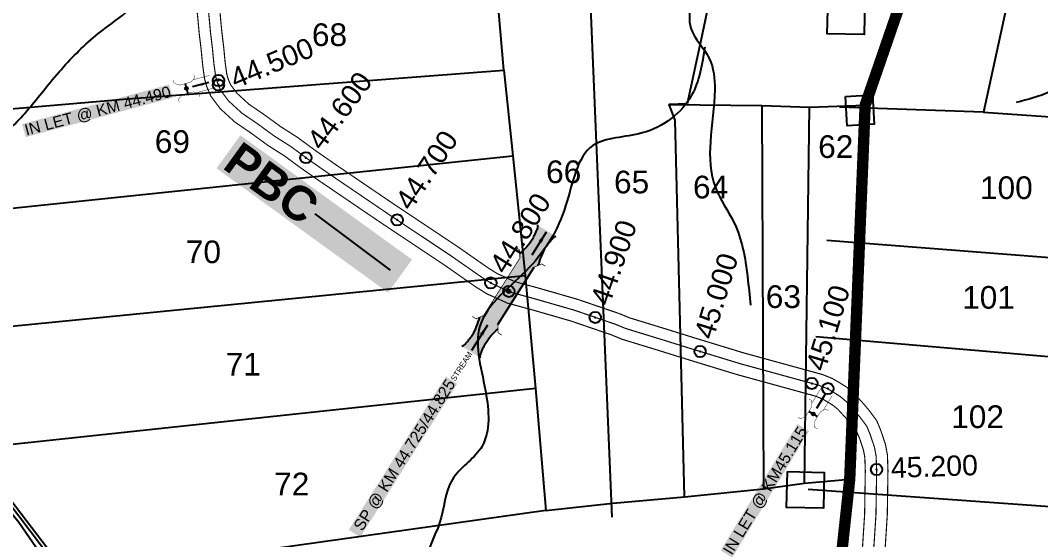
# Model space of a CAD drawing. Header units: inches. Extents: x 204181 to 273365, y 1587708 to 1600456.
# Drawn here: x 206651 to 207552, y 1595411 to 1595869 of the extents above; entities that cross this region are included whole.
import ezdxf
from ezdxf.enums import TextEntityAlignment as Align

# ---------------------------------------------------------------- set-up
doc = ezdxf.new("R2010")
doc.units = ezdxf.units.IN
doc.header["$LTSCALE"] = 15
doc.header["$MEASUREMENT"] = 0
doc.header["$PDMODE"] = 32
doc.header["$PDSIZE"] = 10
doc.linetypes.add('HIDDEN2', pattern=[0.1875, 0.125, -0.0625])
for name, color, linetype in [('BOUNDRY STONES', 240, 'Continuous'), ('CANAL1', 7, 'Continuous'), ('CSMark', 72, 'Continuous'), ('PAPER SIZE', 5, 'Continuous'), ('PLOT NOS', 7, 'Continuous'), ('PLOTS', 7, 'Continuous'), ('ROADS', 1, 'Continuous'), ('STREAM', 4, 'Continuous'), ('STREAMS', 4, 'Continuous'), ('STRUCTURE', 5, 'Continuous'), ('text2', 7, 'Continuous'), ('VILLAGE BOUNDARY STONES', 1, 'Continuous'), ('VILLAGE BOUNDRY', 5, 'Continuous')]:
    doc.layers.add(name, color=color, linetype=linetype)
doc.styles.get("Standard").update_dxf_attribs({"font": 'arial.ttf'})
doc.dimstyles.get("Standard").update_dxf_attribs({"dimtxt": 0.18, "dimasz": 0.18, "dimexe": 0.18, "dimexo": 0.0625, "dimgap": 0.09, "dimtad": 0, "dimtih": 1, "dimtoh": 1, "dimdec": 4, "dimzin": 0, "dimdsep": 46, "dimtxsty": 'Standard', "dimcen": 0.09, "dimadec": 0, "dimazin": 0, "dimtfac": 1, "dimtdec": 4, "dimtofl": 0, "dimtmove": 0, "dimatfit": 3, "dimfxl": 1, "dimtolj": 1, "dimtzin": 0, "dimarcsym": 0})

# ---------------------------------------------------------------- blocks, each defined once
blk = doc.blocks.new('OT')
at = {"layer": 'STRUCTURE', "color": 190}
for points, const_width in [([(769775.1632526309, 1706601.817433925), (769775.1632526309, 1706597.817433925), (769769.1632526309, 1706593.817433925), (769761.7677420232, 1706593.817433925), (769754.3722314156, 1706593.817433925), (769748.3722314156, 1706597.817433925), (769748.3722314156, 1706601.817433925)], 0.5), ([(769751.3722314156, 1706595.817433925), (769729.4096428133, 1706595.817433925)], 0.5), ([(769761.7677420232, 1706593.817433925), (769761.7677420232, 1706581.01748457)], 2.5), ([(769751.3722314156, 1706579.01748457), (769729.4096428133, 1706579.01748457)], 0.5), ([(769748.3722314156, 1706573.01748457), (769748.3722314156, 1706577.01748457), (769754.3722314156, 1706581.01748457), (769761.7677420232, 1706581.01748457), (769761.7677420232, 1706581.01748457), (769761.7677420232, 1706581.01748457), (769769.1632526309, 1706581.01748457), (769775.1632526309, 1706577.01748457), (769775.1632526309, 1706573.01748457)], 0.5)]:
    blk.add_lwpolyline(points, dxfattribs=dict(at, const_width=const_width))
at = {"layer": 'STRUCTURE', "color": 0}
blk.add_circle((769761.7677420232, 1706587.417459247), 1.872905908036046, dxfattribs=at)
blk.add_leader([(769732.5849464284, 1706587.417459247), (769753.838058634, 1706587.417459247)], dimstyle='Standard', override={"dimasz": 10, "dimgap": 0.09, "dimtad": 0}, dxfattribs=at)
blk = doc.blocks.new('SP')
at = {"layer": 'STRUCTURE'}
h = blk.add_hatch(dxfattribs=at)
h.set_pattern_fill('DASH', color=256, scale=8, style=0)
h.set_pattern_definition([(0, (0, 0), (1, 1), [1, -1])])
edge = h.paths.add_edge_path()
edge.add_spline(control_points=[(769825.6998846318, 1706742.149716115), (769825.2538849328, 1706741.843835173), (769823.8040903579, 1706740.84951941), (769820.9116115965, 1706740.271124796), (769817.0237254978, 1706739.724816793), (769811.4058651323, 1706738.909695662), (769803.9999883493, 1706739.727929385), (769798.3893081942, 1706740.999362314), (769795.6105873373, 1706741.629046613)], knot_values=[0, 0, 0, 0, 1.613557225511201, 5.245130249365884, 8.62497580946186, 13.47012412667009, 22.1902159530602, 30.74637742218671, 30.74637742218671, 30.74637742218671, 30.74637742218671], degree=3, periodic=0)
edge.add_line((769795.6105873375, 1706741.629046612), (769792.6105873379, 1706739.629046612))
edge.add_line((769792.6105873379, 1706739.629046612), (769732.6105873376, 1706739.629046612))
edge.add_line((769732.6105873376, 1706739.629046612), (769729.6105873374, 1706741.629046612))
edge.add_spline(control_points=[(769729.6105873374, 1706741.629046612), (769726.8509375289, 1706740.920438928), (769721.2787648587, 1706739.489647107), (769713.899210699, 1706738.460716713), (769708.2604048095, 1706739.11542709), (769704.3585304887, 1706739.550728751), (769701.4507450095, 1706740.04646792), (769699.9732063155, 1706740.999068337), (769699.5186717048, 1706741.292116404)], knot_values=[0, 0, 0, 0, 8.556161469055684, 17.27625329548356, 22.12140161274031, 25.50124717275726, 29.13282019658805, 30.74637742212953, 30.74637742212953, 30.74637742212953, 30.74637742212953], degree=3, periodic=0)
edge.add_line((769699.5186717048, 1706741.292116404), (769699.5186717048, 1706722.106659352))
edge.add_spline(control_points=[(769699.5212900428, 1706722.10837711), (769699.9672897417, 1706722.414258052), (769701.4170843166, 1706723.408573815), (769704.3095630779, 1706723.986968429), (769708.1974491772, 1706724.533276432), (769713.8153095418, 1706725.348397563), (769721.2211863253, 1706724.530163841), (769726.8318664806, 1706723.258730911), (769729.6105873373, 1706722.629046612)], knot_values=[0, 0, 0, 0, 1.613557225511201, 5.245130249365884, 8.62497580946186, 13.47012412667009, 22.1902159530602, 30.74637742218671, 30.74637742218671, 30.74637742218671, 30.74637742218671], degree=3, periodic=0)
edge.add_line((769729.610587337, 1706722.629046612), (769732.6105873372, 1706724.629046612))
edge.add_line((769732.6105873372, 1706724.629046612), (769792.6105873372, 1706724.629046612))
edge.add_line((769792.6105873372, 1706724.629046612), (769795.6105873372, 1706722.629046612))
edge.add_spline(control_points=[(769795.6105873372, 1706722.629046612), (769798.3702371457, 1706723.337654297), (769803.9424098157, 1706724.768446117), (769811.3219639753, 1706725.797376512), (769816.9607698652, 1706725.142666135), (769820.8626441859, 1706724.707364474), (769823.7704296648, 1706724.211625304), (769825.247968359, 1706723.259024888), (769825.7025029698, 1706722.965976821)], knot_values=[0, 0, 0, 0, 8.556161469055684, 17.27625329548356, 22.12140161274031, 25.50124717275726, 29.13282019658805, 30.74637742212953, 30.74637742212953, 30.74637742212953, 30.74637742212953], degree=3, periodic=0)
edge.add_line((769825.7025029698, 1706722.965976821), (769825.6998846318, 1706742.149716115))
h.paths.add_polyline_path([(769764.1611842603, 1706732.129046612, -1), (769761.0599904143, 1706732.129046612, -1)], flags=0)
h.paths.add_polyline_path([(769761.0599904143, 1706732.129046612, 1), (769764.1611842603, 1706732.129046612, 1)], flags=16)
at = {"layer": 'STRUCTURE', "const_width": 0.6280741461245082}
for points in [[(769726.6105873373, 1706747.629046612), (769726.6105873373, 1706743.629046612), (769732.6105873373, 1706739.629046612), (769792.6105873373, 1706739.629046612), (769798.6105873373, 1706743.629046612), (769798.6105873373, 1706747.629046612)], [(769726.6105873373, 1706716.629046612), (769726.6105873373, 1706720.629046612), (769732.6105873373, 1706724.629046612), (769792.6105873373, 1706724.629046612), (769798.6105873373, 1706720.629046612), (769798.6105873373, 1706716.629046612)]]:
    blk.add_lwpolyline(points, dxfattribs=at)
at = {"layer": 'STRUCTURE', "color": 3}
blk.add_lwpolyline([(769732.6105873373, 1706724.629046612), (769792.6105873373, 1706724.629046612)], dxfattribs=at)
blk.add_lwpolyline([(769732.6105873373, 1706724.629046612), (769792.6105873373, 1706724.629046612)], dxfattribs=at)
at = {"layer": 'STRUCTURE', "color": 0}
blk.add_circle((769762.6105873373, 1706732.129046612), 1.550596922985278, dxfattribs=at)
at = {"layer": 'STRUCTURE'}
for points in [[(769699.5186717048, 1706741.292116404), (769700.9097938648, 1706740.474592058), (769704.4282628357, 1706739.575315278), (769707.783299273, 1706739.166553105), (769712.611174137, 1706738.757790932), (769721.284772164, 1706739.657067712), (769729.6105873374, 1706741.629046612)], [(769825.6998846318, 1706742.149716115), (769824.3326225362, 1706741.292883995), (769820.8412069769, 1706740.29371433), (769817.4991804758, 1706739.789517071), (769812.6849136075, 1706739.243351586), (769803.9892128682, 1706739.89511083), (769795.6105873373, 1706741.629046613)], [(769699.5212900428, 1706722.10837711), (769700.8885521383, 1706722.96520923), (769704.3799676977, 1706723.964378895), (769707.7219941987, 1706724.468576154), (769712.536261067, 1706725.014741639), (769721.2319618064, 1706724.362982395), (769729.6105873373, 1706722.629046612)], [(769825.7025029698, 1706722.965976821), (769824.3113808098, 1706723.783501166), (769820.7929118389, 1706724.682777947), (769817.4378754016, 1706725.09154012), (769812.6100005376, 1706725.500302293), (769803.9364025106, 1706724.601025512), (769795.6105873372, 1706722.629046612)]]:
    blk.add_spline(points, degree=3, dxfattribs=at)
at = {"layer": 'STRUCTURE', "color": 0}
blk.add_text('STREAM', height=5, dxfattribs=at).set_placement((769684.2926106098, 1706732.094091512), align=Align.MIDDLE_CENTER)
for points in [[(769727.4360020272, 1706732.129046612), (769700.7611537643, 1706732.129046612)], [(769824.3666876926, 1706732.129046612), (769800.5131945858, 1706732.129046612)]]:
    blk.add_leader(points, dimstyle='Standard', override={"dimasz": 10, "dimgap": 0.09, "dimtad": 0}, dxfattribs=at)
blk = doc.blocks.new('PBC')
at = {"layer": 'STRUCTURE', "color": 5, "insert": (13.58418735620216, 8.749394984683022), "char_height": 30, "width": 181.0570371527063, "attachment_point": 1, "rotation": 325.634693942822, "bg_fill": 1, "box_fill_scale": 1.1, "bg_fill_color": 7, "bg_fill_true_color": 16777215, "bg_fill_transparency": 0}
blk.add_mtext('{\\fArial|b1|i0|c0|p34;\\C256;PBC}', dxfattribs=at)
at = {"layer": 'PAPER SIZE'}
blk.add_leader([(148.598555829667, -102.5206254196819), (80.64541452931007, -54.71103890542872)], dimstyle='Standard', override={"dimasz": 40, "dimgap": 0.09, "dimtad": 0, "dimtfill": 2, "dimtfillclr": 5}, dxfattribs=at)

msp = doc.modelspace()

# ---------------------------------------------------------------- linework, layer by layer
at = {"layer": 'BOUNDRY STONES'}
for points in [[(207364.2120113281, 1595888.911732072), (207396.6615208677, 1595888.117353033), (207395.88675506, 1595856.469022409), (207363.4372455203, 1595857.263401448)], [(207328.3344649622, 1595470.734540697), (207360.7839745019, 1595469.940161658), (207360.0092086941, 1595438.291831034), (207327.5596991545, 1595439.086210073)]]:
    msp.add_lwpolyline(points, close=True, dxfattribs=at)
at = {"layer": 'CANAL1', "color": 1, "ltscale": 4, "const_width": 1}
for points in [[(206806.6993704353, 1595882.347767565), (206809.0153551422, 1595857.143222501), (206810.6705921894, 1595843.766143424), (206812.0252865511, 1595829.590091001), (206813.6483641709, 1595817.832753984), (206815.5644169594, 1595810.849021552), (206819.152633261, 1595802.25162514), (206827.5334930227, 1595791.14627491), (206840.3819511632, 1595779.351149891), (206854.8364102302, 1595769.474797194), (206869.6435409122, 1595758.669184584), (206884.3726497068, 1595749.311727451), (206898.7563803796, 1595738.695187872), (206917.2756773977, 1595725.819742197), (206971.3547376854, 1595689.07630778), (207026.257407547, 1595652.518815767), (207042.8425330882, 1595640.919079255), (207052.9297321724, 1595633.907531971), (207062.6888795757, 1595627.774265638), (207081.4184428089, 1595619.291975127), (207087.5277948412, 1595617.704550761), (207103.3128332587, 1595613.399179548), (207137.106476592, 1595603.662162459), (207166.5529197667, 1595593.5819794), (207172.8175316324, 1595591.459094014), (207182.1177730701, 1595587.605643911), (207214.1232403106, 1595577.800541787), (207240.0993899, 1595569.708249075), (207283.8758506048, 1595556.338632516), (207352.97077814, 1595537.362724619), (207359.1639071389, 1595534.866088158), (207364.0368922594, 1595532.007845204), (207368.7965177789, 1595529.003238685), (207372.910701089, 1595525.594366816), (207380.338726524, 1595517.490562091), (207384.7758652137, 1595512.216631356), (207389.5393214336, 1595505.811674199), (207391.780882754, 1595500.417892633), (207395.3709352088, 1595489.843323665), (207396.6209648269, 1595483.122460011), (207397.0134444594, 1595471.456786051), (207396.4318797411, 1595433.183113424), (207394.4647089377, 1595402.596332731)], [(206826.6086295647, 1595884.252232435), (206828.9026448577, 1595859.286777499), (206830.5534078106, 1595845.945856575), (206831.8947134489, 1595831.909908999), (206833.281635829, 1595821.863246017), (206834.5135830406, 1595817.372978448), (206836.637366739, 1595812.28437486), (206842.4005069773, 1595804.64772509), (206852.8500488368, 1595795.05485011), (206866.3755897699, 1595785.813202806), (206880.9124590878, 1595775.204815416), (206895.6873502932, 1595765.818272548), (206910.4056196204, 1595754.954812128), (206928.6043226023, 1595742.302257803), (206982.5172623146, 1595705.67169222), (207037.532592453, 1595669.039184234), (207054.2814669118, 1595657.324920745), (207063.9642678276, 1595650.594468029), (207072.1791204243, 1595645.431734362), (207088.1075571911, 1595638.218024872), (207092.6742051588, 1595637.031449239), (207108.7131667413, 1595632.656820452), (207143.117523408, 1595622.743837542), (207173.0010802333, 1595612.514020601), (207179.8624683676, 1595610.188905986), (207188.8902269299, 1595606.448356089), (207220.0267596895, 1595596.909458213), (207245.9946100999, 1595588.819750925), (207289.4461493953, 1595575.549367484), (207359.37922186, 1595556.343275381), (207368.0100928611, 1595552.863911842), (207374.4371077406, 1595549.094154796), (207380.5634822211, 1595545.226761315), (207386.727298911, 1595540.119633184), (207395.369273476, 1595530.691437909), (207400.4661347863, 1595524.633368644), (207407.0606785663, 1595515.766325802), (207410.505117246, 1595507.478107368), (207414.7710647912, 1595494.912676335), (207416.5590351731, 1595485.299539989), (207417.0185555406, 1595471.64121395), (207416.4221202589, 1595432.388886576), (207414.4192910623, 1595401.247667268)]]:
    msp.add_lwpolyline(points, dxfattribs=at)
at = {"layer": 'CANAL1', "color": 1, "linetype": 'HIDDEN2', "ltscale": 4, "const_width": 1}
msp.add_lwpolyline([(206816.654, 1595883.3), (206818.959, 1595858.215), (206820.612, 1595844.856), (206821.96, 1595830.75), (206823.465, 1595819.848), (206825.039, 1595814.111), (206827.895, 1595807.268), (206834.967, 1595797.897), (206846.616, 1595787.203), (206860.606, 1595777.644), (206875.278, 1595766.937), (206890.03, 1595757.565), (206904.581, 1595746.825), (206922.94, 1595734.061), (206976.936, 1595697.374), (207031.895, 1595660.779), (207048.562, 1595649.122), (207058.447, 1595642.251), (207066.3914801191, 1595637.258185522), (207067.434, 1595636.603), (207084.763, 1595628.755), (207090.101, 1595627.368), (207106.013, 1595623.028), (207140.112, 1595613.203), (207169.777, 1595603.048), (207176.34, 1595600.824), (207185.504, 1595597.027), (207217.075, 1595587.355), (207243.047, 1595579.264), (207251.1838336292, 1595576.778957951), (207286.661, 1595565.944), (207356.175, 1595546.853), (207363.587, 1595543.865), (207369.237, 1595540.551), (207374.68, 1595537.115), (207379.819, 1595532.857), (207387.854, 1595524.091), (207392.621, 1595518.425), (207398.3, 1595510.789), (207401.143, 1595503.948), (207405.071, 1595492.378), (207406.59, 1595484.211), (207407.016, 1595471.549), (207406.427, 1595432.786), (207404.442, 1595401.922)], dxfattribs=at)
at = {"layer": 'PLOTS'}
for points in [[(207542.9733239208, 1595978.60492351), (207501.3608450905, 1595788.118976772), (207679.215419836, 1595775.628757919)], [(207151.2974245017, 1595958.156266977), (207173.1229311696, 1595430.356927028)], [(207271.9071482404, 1595947.60680697), (207254.1676634929, 1595862.032751168), (207239.8640871755, 1595795.414122536), (207224.0099350035, 1595794.821947754), (207305.7337484546, 1595793.796019249), (207347.7586278818, 1595792.397293769), (207396.8718221674, 1595794.126475787)], [(206263.0468455315, 1595925.127115326), (206399.7243133087, 1595770.182041405), (206457.8240900834, 1595683.700296984), (206529.6274085674, 1595587.876024075), (206607.8369249673, 1595490.755240472), (206694.7110778915, 1595377.195879695), (206728.4091547244, 1595334.487499574), (206767.500076796, 1595285.386438596), (206799.6131783353, 1595239.826259), (206832.5341500864, 1595192.50005779), (206887.5290521636, 1595111.815986394), (206943.8164457235, 1595035.864795911), (207015.1695493507, 1594950.509442014), (207073.2939915456, 1594883.848446262), (207152.6092935765, 1594801.054314239), (207243.6637584618, 1594699.708531445), (207318.8194724933, 1594619.096507376), (207335.7968157417, 1594603.340452768)], [(206399.7243133087, 1595770.182041405), (206742.1987003289, 1595799.633368779), (207078, 1595825), (207070.7036326531, 1595907.085892224)], [(206323.2595565653, 1595850.827783411), (206385.1327668645, 1595772.695711712), (206446.6963157479, 1595685.356614212), (206560.0410224807, 1595537.887502304), (206597.996645361, 1595489.746722552), (206649.6468783546, 1595426.203800737), (206692.7613621552, 1595363.783422647), (206719.1780054331, 1595332.24746732), (206762.6603087954, 1595278.497928857), (206816.3567698053, 1595207.414124502), (206827.3204531583, 1595185.068226047), (206819.7978193988, 1594958.250524524), (206935.690447366, 1594957.057673492), (206911.6066940807, 1594787.353404134), (206880.3230893766, 1594522.781103068), (206758.4097235222, 1594633.814522445), (206626.4632533297, 1594718.197064329), (206446.1535372105, 1594785.710522686), (206449.8285318223, 1594848.7213683)], [(207078, 1595825), (207085.9637821325, 1595749.582866116), (207096.6019640017, 1595643.965802469), (207105.8976680555, 1595544.106016689), (207115.1310973013, 1595436.375310157), (207174.2772853434, 1595442.818544246), (207237.5377365677, 1595448.481335685), (207306.9986227973, 1595455.457336581), (207343.3292205572, 1595460.591469537), (207383.2601722046, 1595464.102441763)], [(207229.058111671, 1595780.942092102), (207224.0099350035, 1595794.821947754)], [(207305.7337484546, 1595793.796019249), (207306.9986227973, 1595455.457336581)], [(207343.3292205572, 1595460.591469537), (207347.7586278818, 1595792.397293769)], [(207501.3608450905, 1595788.118976772), (207374.2763638215, 1595792.428979157)], [(207237.5377365677, 1595448.481335685), (207229.058111671, 1595780.942092102)], [(206457.8240900834, 1595683.700296984), (207085.9637821325, 1595749.582866116)], [(207363.1026053374, 1595675.148939961), (207662.0902777747, 1595651.667520075)], [(206529.6274085674, 1595587.876024075), (207096.6019640017, 1595643.965802469)], [(207651.2690892494, 1595564.082141531), (207353.3985275133, 1595589.641542878)], [(207105.8976680555, 1595544.106016689), (206607.8369249673, 1595490.755240472)], [(207629.9790925341, 1595434.572431096), (207346.5157363029, 1595454.798173456)], [(207115.1310973013, 1595436.375310157), (206694.7110778915, 1595377.195879695)]]:
    msp.add_lwpolyline(points, dxfattribs=at)
at = {"layer": 'ROADS'}
msp.add_lwpolyline([(206166.4843230919, 1595926.52774383), (206234.3237598211, 1595886.294293944), (206305.975244727, 1595854.108356764), (206329.7023816161, 1595831.627536403), (206420.1673607518, 1595737.181560436), (206514.6659384772, 1595598.581629761), (206590.3619162451, 1595509.990418844), (206679.7883500874, 1595391.940896537), (206797.0367324274, 1595237.722574348), (206843.6779900529, 1595168.520940203), (206935.5955052077, 1595038.008231859), (206980.4181471344, 1594982.137365007), (207046.8565875742, 1594911.54725847), (207139.6378889808, 1594807.870913761), (207337.7198035591, 1594596.138932544)], dxfattribs=at)
at = {"layer": 'STREAM'}
for points in [[(207508.4428599579, 1596039.603874673), (207481.9965874088, 1596048.51922149), (207443.2959930193, 1596036.202460017), (207372.3118070378, 1596011.264031407), (207309.4208608693, 1595997.895837013), (207258.3589712564, 1595972.081251526), (207190.6952370802, 1595989.064411516), (207152.7993803291, 1595970.730081786), (207081.7896294059, 1595928.626620871), (206980.4416832296, 1595933.917373695), (206907.0346244604, 1595939.46515334), (206788.6270165565, 1595934.356672305), (206696.8244034246, 1595931.781593039), (206655.4550639841, 1595927.721998705), (206614.6054722229, 1595917.637729828), (206551.5968615221, 1595918.060928892), (206497.0324513231, 1595900.458918514), (206430.3632180082, 1595882.498890771), (206389.349072022, 1595809.936587044), (206363.2622159886, 1595794.978149424), (206379.876644084, 1595787.1813973), (206384.8460280101, 1595782.754956382), (206335.7447502297, 1595787.341543898), (206266.6315547837, 1595759.145068968), (206234.7006675484, 1595757.986030521), (206206.7126219728, 1595755.677125704), (206180.3007618783, 1595734.642317554), (206152.7448534518, 1595727.676581763), (206126.8696588773, 1595709.028341133), (206090.7799773981, 1595686.428619912), (206053.3281681626, 1595664.087291795), (206019.2420167818, 1595647.660250701), (205994.8570126899, 1595661.741988136), (205936.2904266212, 1595671.152177103), (205888.6389542888, 1595668.081507015), (205855.9873916237, 1595673.611937773), (205832.9945033671, 1595681.042731563), (205791.6018793432, 1595651.071394189), (205750.0735007093, 1595620.583536389), (205706.5681866276, 1595603.952596018), (205673.8404780143, 1595603.116151105), (205636.2924877524, 1595582.451982233), (205563.4798328622, 1595589.380039888), (205511.4982423537, 1595608.945679673), (205463.4618385483, 1595612.583764585), (205429.7839445447, 1595618.391833947)], [(207508.4188893396, 1596031.082188707), (207440.8683731683, 1596019.397876744), (207357.1764231916, 1595994.547179963), (207272.8462116954, 1595973.458531754), (207258.2361657934, 1595961.398840579), (207182.5933511273, 1595961.912541429), (207135.3490305941, 1595949.705018616), (207099.8616943564, 1595915.537561546), (207039.2113331862, 1595897.706982046), (206984.0490904402, 1595898.340603488), (206898.7002674838, 1595908.222538497), (206848.5997135238, 1595923.708272286), (206798.6950193266, 1595921.055894186), (206738.8824966385, 1595911.328337615), (206680.7985134321, 1595903.985883544), (206637.2857198452, 1595911.408046869), (206569.3677701988, 1595902.446163147), (206506.4553182217, 1595887.229279568), (206473.7313535535, 1595872.267255431), (206463.8365288335, 1595872.918131607), (206429.3385968072, 1595855.743937209), (206399.732021275, 1595779.854470121), (206333.6225780018, 1595767.851271543), (206282.5579334144, 1595750.738353509), (206263.2907033022, 1595744.905188705), (206273.0962547084, 1595703.594262084), (206273.508424288, 1595661.068996191), (206270.0917572024, 1595614.651974461), (206266.6975469379, 1595597.235043796), (206272.1087651394, 1595585.388680603), (206275.026782622, 1595575.763115303), (206270.3045055259, 1595557.932287346), (206271.4353391627, 1595532.332739851), (206272.1692033992, 1595519.542631192)], [(207270.4549633017, 1595970.184386973), (207267.5618766625, 1595945.141034227), (207252.9103643603, 1595908.065954669), (207243.4198346275, 1595884.807296069), (207243.1003920808, 1595862.074851364), (207259.2436044174, 1595835.419694177), (207264.0578031786, 1595808.114506711), (207260.2130575665, 1595761.924852563), (207264.6905803072, 1595721.620849583), (207281.081221702, 1595690.653389955), (207293.0298631639, 1595642.870804446), (207295.562421626, 1595617.597941025)], [(206272.3721722534, 1595648.700366576), (206299.794652373, 1595672.03876741), (206319.5267784366, 1595693.034133123), (206351.6242598482, 1595708.610984383), (206394.6156056301, 1595729.673050926), (206425.0899778197, 1595729.30848096), (206464.785370448, 1595726.72597154), (206514.6469443649, 1595723.881513927), (206550.1023837774, 1595721.47834488), (206589.4700726412, 1595739.052970839), (206644.2507089337, 1595775.794510416), (206671.4368893256, 1595806.937854891), (206687.2727269912, 1595825.80787942), (206719.6248569579, 1595857.196727481), (206744.5799061357, 1595876.203531273), (206770.0438416094, 1595904.026995801), (206777.9290362398, 1595925.772150079)], [(207255.3425530231, 1595845.284112253), (207243.6976347518, 1595802.973424784), (207200.1446116839, 1595769.648168005), (207156.4024286777, 1595758.485353068), (207132.397746191, 1595705.190054907), (207100.3318688097, 1595650.891405144), (207056.7514557343, 1595599.176960197), (207062.4351946688, 1595537.850490913), (207057.4908976757, 1595491.241927769), (207032.5411236763, 1595463.851376765), (207021.2192370253, 1595425.344902802), (207011.7287072925, 1595402.086244202), (207007.5401574972, 1595380.754239807)]]:
    msp.add_spline(points, degree=3, dxfattribs=at)
at = {"layer": 'STREAMS'}
for points in [[(207575.4004116519, 1596476.669013692), (207627.5246974788, 1596467.952717987), (207694.595341299, 1596467.303510689), (207755.9690022389, 1596457.404816143), (207820.735737578, 1596448.82242809), (207842.8756298513, 1596449.399926543), (207932.428998476, 1596412.223276846), (207992.1617868025, 1596369.619380772), (208036.3091547301, 1596325.232402399), (208071.675698754, 1596271.190407322), (208118.0544066297, 1596220.797063705), (208139.6525164219, 1596187.802854062), (208172.4003697956, 1596149.316636102), (208230.4871494847, 1596096.677548439), (208266.8585731694, 1596060.80280171), (208325.8578054278, 1596029.831690629), (208401.2310568046, 1595985.44553824), (208440.2936414794, 1595967.976667561), (208476.1874319368, 1595935.472109063), (208552.6223646718, 1595906.59794257), (208593.6511588819, 1595889.360799714), (208562.9147150136, 1595869.40251433), (208484.1373361737, 1595854.818404893), (208404.0010718734, 1595859.843721923), (208337.4667285092, 1595876.305866218), (208245.1991345515, 1595859.813016938), (208181.8165547271, 1595844.852035684), (208140.1092141515, 1595864.034044028), (208087.1472549588, 1595885.761443583), (208026.9745245082, 1595887.51437717), (207982.1366486935, 1595909.32275694), (207932.7604191692, 1595933.858958064), (207902.1095076395, 1595963.156534451), (207864.9950570326, 1596014.442578036), (207835.4502161364, 1596024.56828972), (207744.6052196735, 1596043.304833551), (207688.5368770547, 1596063.98878553), (207602.5863853202, 1596076.728134556), (207510.9816266135, 1596094.986300899), (207472.8203706137, 1596114.951986146)], [(207470.2451072749, 1596086.972190217), (207546.2530108572, 1596067.053055408), (207606.5216510718, 1596053.714932228), (207703.9611008495, 1596033.664092518), (207772.5706820845, 1596016.562263237), (207824.6835072332, 1596013.323686359), (207870.3926519281, 1595989.21154278), (207884.9529965331, 1595965.020718602), (207891.4036254361, 1595936.646690105), (207865.8695122736, 1595925.21439708), (207810.9446703917, 1595916.744828897), (207781.8044010621, 1595884.090073356), (207758.7041864435, 1595857.456342163), (207717.9497656827, 1595849.142363817), (207675.0561826942, 1595839.256651751), (207650.965395059, 1595829.47144508), (207608.2836243736, 1595816.776499326), (207582.4219016896, 1595814.885953287), (207560.0343317008, 1595805.900268725), (207530.3417204321, 1595796.532592715)]]:
    msp.add_spline(points, degree=3, dxfattribs=at)
at = {"layer": 'text2'}
for p in [(206826, 1595816, 27), (206903.1965148346, 1595747.846879642), (207066.3914801191, 1595637.258185522), (207082.378176995, 1595629.835044489), (207251.1838336292, 1595576.778957951), (207364, 1595544, 32)]:
    msp.add_point(p, dxfattribs=at)
at = {"layer": 'text2', "color": 3, "linetype": 'Continuous'}
for p in [(206825.900205962, 1595812.047543278), (206983.7431326233, 1595692.841402639), (207158.6485085464, 1595606.857534155), (207349.8275902191, 1595548.59622295), (207406.9806995123, 1595472.598236561)]:
    msp.add_point(p, dxfattribs=at)
at = {"layer": 'VILLAGE BOUNDARY STONES'}
msp.add_lwpolyline([(207379.3974186124, 1595801.947801921), (207403.2909600893, 1595803.318753181), (207404.7812157723, 1595777.345921739), (207380.8876742954, 1595775.97497048)], close=True, dxfattribs=at)
at = {"layer": 'VILLAGE BOUNDRY', "color": 5, "linetype": 'HIDDEN2', "ltscale": 20}
msp.add_lwpolyline([(207606.5096300784, 1596482.207382849, 8, 8, 0), (207540.1720474736, 1596157.938876498, 8, 8, 0), (207502.9617977165, 1596049.398419308, 8, 8, 0), (207493.6405930016, 1596022.7100165, 8, 8, 0), (207474.69784674, 1596019.071548028, 8, 8, 0), (207444.1471838866, 1595931.175494877, 8, 8, 0), (207396.8718221674, 1595794.126475787, 8, 8, 0), (207383.2601722046, 1595464.102441763, 8, 8, 0), (207377.1583142712, 1595407.802143391, 8, 8, 0), (207371.1852362943, 1595349.258391628, 8, 8, 0), (207370.1487561417, 1595295.858697847, 8, 8, 0), (207367.1473855156, 1595246.522631728, 8, 8, 0), (207367.5028219656, 1595161.483116301, 8, 8, 0), (207365.7044667917, 1595085.829739443, 8, 8, 0), (207369.2624804061, 1594825.381188594, 8, 8, 0), (207346.4362677292, 1594813.126577708, 8, 8, 0), (207460.0493651518, 1594800.047157195, 8, 8, 0), (207512.2735245287, 1594795.247071078, 8, 8, 0), (207571.8058515946, 1594786.904171733, 8, 8, 0)], format="xyseb", dxfattribs=at)
at = {"layer": 'VILLAGE BOUNDRY', "linetype": 'HIDDEN2', "ltscale": 20, "const_width": 10}
msp.add_lwpolyline([(207603.493523836, 1596467.464182573), (207540.1720474736, 1596157.938876498), (207502.9617977165, 1596049.398419308), (207493.6405930017, 1596022.7100165), (207474.69784674, 1596019.071548028), (207444.1471838866, 1595931.175494877), (207396.8718221674, 1595794.126475787), (207383.2601722046, 1595464.102441763), (207377.1583142712, 1595407.802143391), (207371.1852362943, 1595349.258391628), (207370.1487561417, 1595295.858697847), (207367.1473855156, 1595246.522631728), (207367.5028219656, 1595161.483116301), (207365.7044667917, 1595085.829739443), (207369.2624804062, 1594825.381188585), (207369.2624804062, 1594825.381188585), (207369.2624804062, 1594825.381188585), (207346.4362678025, 1594813.1265777), (207460.0493651518, 1594800.047157195), (207512.2735245287, 1594795.247071078), (207571.8058515947, 1594786.904171733)], dxfattribs=at)

# ---------------------------------------------------------------- block references
at = {"layer": 'PAPER SIZE', "rotation": 358.4416431536383}
msp.add_blockref('PBC', (206832.2320511072, 1595755.023676878, -8), dxfattribs=at)
at = {"layer": 'STRUCTURE', "color": 0}
for p, xscale, yscale, zscale, rotation in [((417357.7460741625, 2889293.239167776, 27), 0.7000000000000002, 0.7000000000000002, 0.7000000000000002, 195.0321103774242), ((-533584.5674845513, 2676470.98639769, 32), 0.7, 0.7, 0.7, 238.7065539043776)]:
    msp.add_blockref('OT', p, dxfattribs=dict(at, xscale=xscale, yscale=yscale, zscale=zscale, rotation=rotation))
at = {"layer": 'STRUCTURE', "color": 0, "rotation": 57.6906901819582}
msp.add_blockref('SP', (1238139.523507264, 32815.00274937274), dxfattribs=at)

# ---------------------------------------------------------------- texts
at = {"layer": 'CSMark', "color": 1}
for s, rotation, p in [('44.500', 22.65374405845474, (206837.5993718169, 1595816.729823957)), ('44.600', 53.56920206328411, (206910.0330223737, 1595758.461344689)), ('44.700', 56.34194118202073, (206988.3452254589, 1595704.914732862)), ('44.800', 57.85214385208522, (207071.7961286836, 1595648.743256459)), ('44.900', 71.10276495196749, (207162.4246609592, 1595618.882688966)), ('45.000', 73.01698642225804, (207254.1268509811, 1595589.054663801)), ('45.100', 73.01698642225804, (207352.770607571, 1595560.871928801)), ('45.200', 1.926930391680633, (207419.5390078834, 1595474.049334134))]:
    msp.add_text(s, height=17.99999999999996, rotation=rotation, dxfattribs=at).set_placement(p, align=Align.MIDDLE_LEFT)
at = {"layer": 'PLOT NOS'}
for s, p in [('68', (206924.0134190442, 1595856.40456008)), ('69', (206785.288848806, 1595762.027615412)), ('62', (207370.9236771468, 1595757.603276462)), ('66', (207130.7526592308, 1595735.391917757)), ('65', (207190.7178573475, 1595726.349320162)), ('64', (207260.4313248207, 1595721.930716951)), ('100', (207521.5227043023, 1595721.325946789)), ('70', (206812.6875011697, 1595664.725877528)), ('63', (207324.6904949182, 1595625.161141791)), ('101', (207505.8009878064, 1595624.537014767)), ('71', (206847.9855118182, 1595565.541787853)), ('102', (207496.1171768119, 1595519.170854254)), ('72', (206890.6734396905, 1595459.774898528))]:
    msp.add_text(s, height=20, dxfattribs=at).set_placement(p, align=Align.MIDDLE_CENTER)
at = {"layer": 'STRUCTURE', "color": 5, "char_height": 9.999999999999998, "attachment_point": 1, "bg_fill": 1, "box_fill_scale": 1.1, "bg_fill_color": 7, "bg_fill_true_color": 16777215, "bg_fill_transparency": 0}
for s, insert, width, rotation in [('IN LET @ KM 44.490', (206653.8562121356, 1595776.828756444, 27), 132.4124147339699, 15.03211037695475), (' SP @ KM 44.725/44.825', (206942.4021524074, 1595419.560264284), 158.1763983628922, 57.6906901819582), ('IN LET @ KM45.115', (207270.7303880801, 1595401.463577091, 32), 128.6402455661664, 58.70655390390807)]:
    msp.add_mtext(s, dxfattribs=dict(at, insert=insert, width=width, rotation=rotation))

doc.saveas('drawing.dxf')
